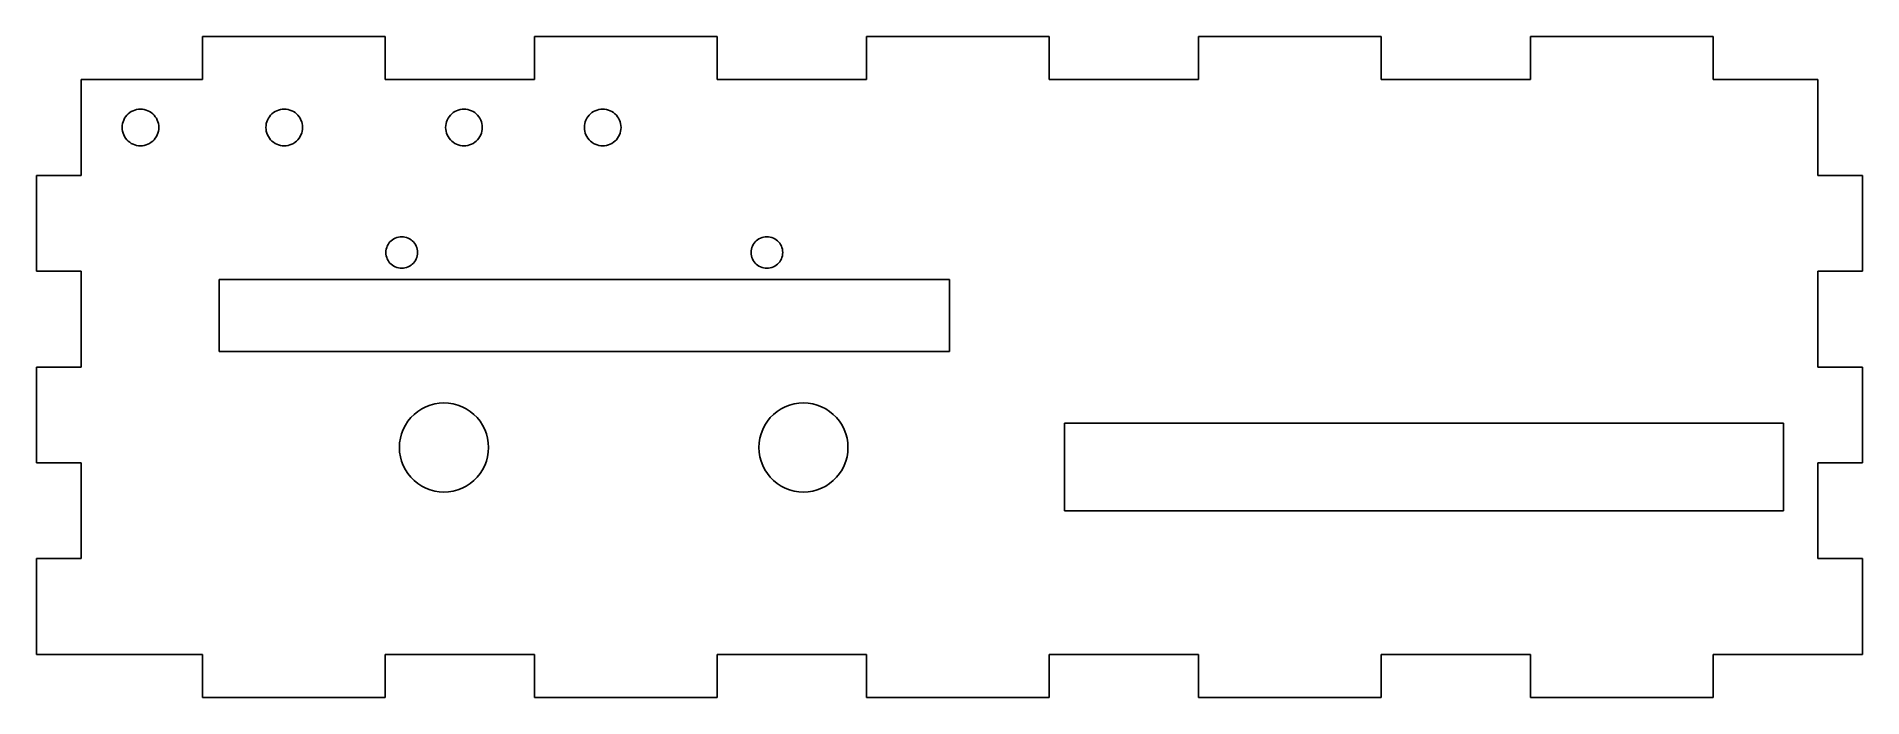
# Model space of a CAD drawing. Header units: metres. Extents: x -4 to 124, y -11 to 35.
import ezdxf

# ---------------------------------------------------------------- set-up
doc = ezdxf.new("R2010")
doc.units = ezdxf.units.M

msp = doc.modelspace()

# ---------------------------------------------------------------- linework, layer by layer
for p, q in [((20.7455, 35), (8.04544, 35)), ((8.04544, 35), (8.04544, 32)), ((20.7455, 32), (20.7455, 35)), ((43.8364, 35), (31.1364, 35)), ((31.1364, 35), (31.1364, 32)), ((43.8364, 32), (43.8364, 35)), ((66.9273, 35), (54.2273, 35)), ((54.2273, 35), (54.2273, 32)), ((66.9273, 32), (66.9273, 35)), ((90.0182, 35), (77.3182, 35)), ((77.3182, 35), (77.3182, 32)), ((90.0182, 32), (90.0182, 35)), ((113.109, 35), (100.409, 35)), ((100.409, 35), (100.409, 32)), ((113.109, 32), (113.109, 35)), ((8.04544, 32), (-0.39999, 32)), ((-0.39999, 32), (-0.39999, 25.3333)), ((31.1364, 32), (20.7455, 32)), ((54.2273, 32), (43.8364, 32)), ((77.3182, 32), (66.9273, 32)), ((100.409, 32), (90.0182, 32)), ((120.4, 32), (113.109, 32)), ((120.4, 25.3333), (120.4, 32)), ((2.56522, 29.1876), (2.62581, 29.3065)), ((2.62581, 29.3065), (2.6985, 29.4184)), ((2.6985, 29.4184), (2.78249, 29.5221)), ((2.78249, 29.5221), (2.87685, 29.6165)), ((2.87685, 29.6165), (2.98056, 29.7005)), ((2.98056, 29.7005), (3.0925, 29.7732)), ((3.0925, 29.7732), (3.2114, 29.8338)), ((3.2114, 29.8338), (3.336, 29.8816)), ((3.336, 29.8816), (3.4649, 29.9161)), ((3.4649, 29.9161), (3.59673, 29.937)), ((3.59673, 29.937), (3.73, 29.944)), ((3.73, 29.944), (3.86327, 29.937)), ((3.86327, 29.937), (3.99509, 29.9161)), ((3.99509, 29.9161), (4.12399, 29.8816)), ((4.12399, 29.8816), (4.24858, 29.8338)), ((4.24858, 29.8338), (4.36749, 29.7732)), ((4.36749, 29.7732), (4.47942, 29.7005)), ((4.47942, 29.7005), (4.58313, 29.6165)), ((4.58313, 29.6165), (4.67751, 29.5221)), ((4.67751, 29.5221), (4.76149, 29.4184)), ((4.76149, 29.4184), (4.83417, 29.3065)), ((4.83417, 29.3065), (4.89476, 29.1876)), ((12.5652, 29.1876), (12.6258, 29.3065)), ((12.6258, 29.3065), (12.6985, 29.4184)), ((12.6985, 29.4184), (12.7825, 29.5221)), ((12.7825, 29.5221), (12.8768, 29.6165)), ((12.8768, 29.6165), (12.9806, 29.7005)), ((12.9806, 29.7005), (13.0925, 29.7732)), ((13.0925, 29.7732), (13.2114, 29.8338)), ((13.2114, 29.8338), (13.336, 29.8816)), ((13.336, 29.8816), (13.4649, 29.9161)), ((13.4649, 29.9161), (13.5967, 29.937)), ((13.5967, 29.937), (13.73, 29.944)), ((13.73, 29.944), (13.8633, 29.937)), ((13.8633, 29.937), (13.9951, 29.9161)), ((13.9951, 29.9161), (14.124, 29.8816)), ((14.124, 29.8816), (14.2486, 29.8338)), ((14.2486, 29.8338), (14.3675, 29.7732)), ((14.3675, 29.7732), (14.4794, 29.7005)), ((14.4794, 29.7005), (14.5831, 29.6165)), ((14.5831, 29.6165), (14.6775, 29.5221)), ((14.6775, 29.5221), (14.7615, 29.4184)), ((14.7615, 29.4184), (14.8342, 29.3065)), ((14.8342, 29.3065), (14.8948, 29.1876)), ((25.0652, 29.1876), (25.1258, 29.3065)), ((25.1258, 29.3065), (25.1985, 29.4184)), ((25.1985, 29.4184), (25.2825, 29.5221)), ((25.2825, 29.5221), (25.3768, 29.6165)), ((25.3768, 29.6165), (25.4806, 29.7005)), ((25.4806, 29.7005), (25.5925, 29.7732)), ((25.5925, 29.7732), (25.7114, 29.8338)), ((25.7114, 29.8338), (25.836, 29.8816)), ((25.836, 29.8816), (25.9649, 29.9161)), ((25.9649, 29.9161), (26.0967, 29.937)), ((26.0967, 29.937), (26.23, 29.944)), ((26.23, 29.944), (26.3633, 29.937)), ((26.3633, 29.937), (26.4951, 29.9161)), ((26.4951, 29.9161), (26.624, 29.8816)), ((26.624, 29.8816), (26.7486, 29.8338)), ((26.7486, 29.8338), (26.8675, 29.7732)), ((26.8675, 29.7732), (26.9794, 29.7005)), ((26.9794, 29.7005), (27.0831, 29.6165)), ((27.0831, 29.6165), (27.1775, 29.5221)), ((27.1775, 29.5221), (27.2615, 29.4184)), ((27.2615, 29.4184), (27.3342, 29.3065)), ((27.3342, 29.3065), (27.3948, 29.1876)), ((34.7152, 29.1876), (34.7758, 29.3065)), ((34.7758, 29.3065), (34.8485, 29.4184)), ((34.8485, 29.4184), (34.9325, 29.5221)), ((34.9325, 29.5221), (35.0269, 29.6165)), ((35.0269, 29.6165), (35.1306, 29.7005)), ((35.1306, 29.7005), (35.2425, 29.7732)), ((35.2425, 29.7732), (35.3614, 29.8338)), ((35.3614, 29.8338), (35.486, 29.8816)), ((35.486, 29.8816), (35.6149, 29.9161)), ((35.6149, 29.9161), (35.7467, 29.937)), ((35.7467, 29.937), (35.88, 29.944)), ((35.88, 29.944), (36.0133, 29.937)), ((36.0133, 29.937), (36.1451, 29.9161)), ((36.1451, 29.9161), (36.274, 29.8816)), ((36.274, 29.8816), (36.3986, 29.8338)), ((36.3986, 29.8338), (36.5175, 29.7732)), ((36.5175, 29.7732), (36.6294, 29.7005)), ((36.6294, 29.7005), (36.7331, 29.6165)), ((36.7331, 29.6165), (36.8275, 29.5221)), ((36.8275, 29.5221), (36.9115, 29.4184)), ((36.9115, 29.4184), (36.9842, 29.3065)), ((36.9842, 29.3065), (37.0448, 29.1876)), ((2.45499, 28.669), (2.46198, 28.8023)), ((2.46198, 28.5357), (2.45499, 28.669)), ((2.46198, 28.8023), (2.48285, 28.9341)), ((2.48285, 28.4039), (2.46198, 28.5357)), ((2.48285, 28.9341), (2.5174, 29.063)), ((2.5174, 28.275), (2.48285, 28.4039)), ((2.5174, 29.063), (2.56522, 29.1876)), ((2.56522, 28.1504), (2.5174, 28.275)), ((2.62581, 28.0315), (2.56522, 28.1504)), ((2.6985, 27.9196), (2.62581, 28.0315)), ((4.83417, 28.0315), (4.76149, 27.9196)), ((4.89476, 28.1504), (4.83417, 28.0315)), ((4.89476, 29.1876), (4.9426, 29.063)), ((4.9426, 28.275), (4.89476, 28.1504)), ((4.9426, 29.063), (4.97713, 28.9341)), ((4.97713, 28.4039), (4.9426, 28.275)), ((4.97713, 28.9341), (4.998, 28.8023)), ((4.998, 28.5357), (4.97713, 28.4039)), ((4.998, 28.8023), (5.00499, 28.669)), ((5.00499, 28.669), (4.998, 28.5357)), ((12.455, 28.669), (12.462, 28.8023)), ((12.462, 28.5357), (12.455, 28.669)), ((12.462, 28.8023), (12.4828, 28.9341)), ((12.4828, 28.4039), (12.462, 28.5357)), ((12.4828, 28.9341), (12.5174, 29.063)), ((12.5174, 28.275), (12.4828, 28.4039)), ((12.5174, 29.063), (12.5652, 29.1876)), ((12.5652, 28.1504), (12.5174, 28.275)), ((12.6258, 28.0315), (12.5652, 28.1504)), ((12.6985, 27.9196), (12.6258, 28.0315)), ((14.8342, 28.0315), (14.7615, 27.9196)), ((14.8948, 28.1504), (14.8342, 28.0315)), ((14.8948, 29.1876), (14.9426, 29.063)), ((14.9426, 28.275), (14.8948, 28.1504)), ((14.9426, 29.063), (14.9771, 28.9341)), ((14.9771, 28.4039), (14.9426, 28.275)), ((14.9771, 28.9341), (14.998, 28.8023)), ((14.998, 28.5357), (14.9771, 28.4039)), ((14.998, 28.8023), (15.005, 28.669)), ((15.005, 28.669), (14.998, 28.5357)), ((24.955, 28.669), (24.962, 28.8023)), ((24.962, 28.5357), (24.955, 28.669)), ((24.962, 28.8023), (24.9828, 28.9341)), ((24.9828, 28.4039), (24.962, 28.5357)), ((24.9828, 28.9341), (25.0174, 29.063)), ((25.0174, 28.275), (24.9828, 28.4039)), ((25.0174, 29.063), (25.0652, 29.1876)), ((25.0652, 28.1504), (25.0174, 28.275)), ((25.1258, 28.0315), (25.0652, 28.1504)), ((25.1985, 27.9196), (25.1258, 28.0315)), ((27.3342, 28.0315), (27.2615, 27.9196)), ((27.3948, 28.1504), (27.3342, 28.0315)), ((27.3948, 29.1876), (27.4426, 29.063)), ((27.4426, 28.275), (27.3948, 28.1504)), ((27.4426, 29.063), (27.4771, 28.9341)), ((27.4771, 28.4039), (27.4426, 28.275)), ((27.4771, 28.9341), (27.498, 28.8023)), ((27.498, 28.5357), (27.4771, 28.4039)), ((27.498, 28.8023), (27.505, 28.669)), ((27.505, 28.669), (27.498, 28.5357)), ((34.605, 28.669), (34.612, 28.8023)), ((34.612, 28.5357), (34.605, 28.669)), ((34.612, 28.8023), (34.6329, 28.9341)), ((34.6329, 28.4039), (34.612, 28.5357)), ((34.6329, 28.9341), (34.6674, 29.063)), ((34.6674, 28.275), (34.6329, 28.4039)), ((34.6674, 29.063), (34.7152, 29.1876)), ((34.7152, 28.1504), (34.6674, 28.275)), ((34.7758, 28.0315), (34.7152, 28.1504)), ((34.8485, 27.9196), (34.7758, 28.0315)), ((36.9842, 28.0315), (36.9115, 27.9196)), ((37.0448, 28.1504), (36.9842, 28.0315)), ((37.0448, 29.1876), (37.0926, 29.063)), ((37.0926, 28.275), (37.0448, 28.1504)), ((37.0926, 29.063), (37.1271, 28.9341)), ((37.1271, 28.4039), (37.0926, 28.275)), ((37.1271, 28.9341), (37.148, 28.8023)), ((37.148, 28.5357), (37.1271, 28.4039)), ((37.148, 28.8023), (37.155, 28.669)), ((37.155, 28.669), (37.148, 28.5357)), ((2.78249, 27.8159), (2.6985, 27.9196)), ((2.87685, 27.7215), (2.78249, 27.8159)), ((2.98056, 27.6375), (2.87685, 27.7215)), ((3.0925, 27.5648), (2.98056, 27.6375)), ((3.2114, 27.5042), (3.0925, 27.5648)), ((3.336, 27.4564), (3.2114, 27.5042)), ((3.4649, 27.4219), (3.336, 27.4564)), ((3.59673, 27.401), (3.4649, 27.4219)), ((3.73, 27.394), (3.59673, 27.401)), ((3.86327, 27.401), (3.73, 27.394)), ((3.99509, 27.4219), (3.86327, 27.401)), ((4.12399, 27.4564), (3.99509, 27.4219)), ((4.24858, 27.5042), (4.12399, 27.4564)), ((4.36749, 27.5648), (4.24858, 27.5042)), ((4.47942, 27.6375), (4.36749, 27.5648)), ((4.58313, 27.7215), (4.47942, 27.6375)), ((4.67751, 27.8159), (4.58313, 27.7215)), ((4.76149, 27.9196), (4.67751, 27.8159)), ((12.7825, 27.8159), (12.6985, 27.9196)), ((12.8768, 27.7215), (12.7825, 27.8159)), ((12.9806, 27.6375), (12.8768, 27.7215)), ((13.0925, 27.5648), (12.9806, 27.6375)), ((13.2114, 27.5042), (13.0925, 27.5648)), ((13.336, 27.4564), (13.2114, 27.5042)), ((13.4649, 27.4219), (13.336, 27.4564)), ((13.5967, 27.401), (13.4649, 27.4219)), ((13.73, 27.394), (13.5967, 27.401)), ((13.8633, 27.401), (13.73, 27.394)), ((13.9951, 27.4219), (13.8633, 27.401)), ((14.124, 27.4564), (13.9951, 27.4219)), ((14.2486, 27.5042), (14.124, 27.4564)), ((14.3675, 27.5648), (14.2486, 27.5042)), ((14.4794, 27.6375), (14.3675, 27.5648)), ((14.5831, 27.7215), (14.4794, 27.6375)), ((14.6775, 27.8159), (14.5831, 27.7215)), ((14.7615, 27.9196), (14.6775, 27.8159)), ((25.2825, 27.8159), (25.1985, 27.9196)), ((25.3768, 27.7215), (25.2825, 27.8159)), ((25.4806, 27.6375), (25.3768, 27.7215)), ((25.5925, 27.5648), (25.4806, 27.6375)), ((25.7114, 27.5042), (25.5925, 27.5648)), ((25.836, 27.4564), (25.7114, 27.5042)), ((25.9649, 27.4219), (25.836, 27.4564)), ((26.0967, 27.401), (25.9649, 27.4219)), ((26.23, 27.394), (26.0967, 27.401)), ((26.3633, 27.401), (26.23, 27.394)), ((26.4951, 27.4219), (26.3633, 27.401)), ((26.624, 27.4564), (26.4951, 27.4219)), ((26.7486, 27.5042), (26.624, 27.4564)), ((26.8675, 27.5648), (26.7486, 27.5042)), ((26.9794, 27.6375), (26.8675, 27.5648)), ((27.0831, 27.7215), (26.9794, 27.6375)), ((27.1775, 27.8159), (27.0831, 27.7215)), ((27.2615, 27.9196), (27.1775, 27.8159)), ((34.9325, 27.8159), (34.8485, 27.9196)), ((35.0269, 27.7215), (34.9325, 27.8159)), ((35.1306, 27.6375), (35.0269, 27.7215)), ((35.2425, 27.5648), (35.1306, 27.6375)), ((35.3614, 27.5042), (35.2425, 27.5648)), ((35.486, 27.4564), (35.3614, 27.5042)), ((35.6149, 27.4219), (35.486, 27.4564)), ((35.7467, 27.401), (35.6149, 27.4219)), ((35.88, 27.394), (35.7467, 27.401)), ((36.0133, 27.401), (35.88, 27.394)), ((36.1451, 27.4219), (36.0133, 27.401)), ((36.274, 27.4564), (36.1451, 27.4219)), ((36.3986, 27.5042), (36.274, 27.4564)), ((36.5175, 27.5648), (36.3986, 27.5042)), ((36.6294, 27.6375), (36.5175, 27.5648)), ((36.7331, 27.7215), (36.6294, 27.6375)), ((36.8275, 27.8159), (36.7331, 27.7215)), ((36.9115, 27.9196), (36.8275, 27.8159)), ((-0.39999, 25.3333), (-3.5, 25.3333)), ((-3.5, 25.3333), (-3.5, 18.6667)), ((123.5, 25.3333), (120.4, 25.3333)), ((123.5, 18.6667), (123.5, 25.3333)), ((20.8538, 20.3079), (20.8951, 20.4154)), ((20.8951, 20.4154), (20.9474, 20.518)), ((20.9474, 20.518), (21.0101, 20.6146)), ((21.0101, 20.6146), (21.0825, 20.704)), ((21.0825, 20.704), (21.164, 20.7854)), ((21.164, 20.7854), (21.2534, 20.8579)), ((21.2534, 20.8579), (21.35, 20.9206)), ((21.35, 20.9206), (21.4526, 20.9729)), ((21.4526, 20.9729), (21.5601, 21.0142)), ((21.5601, 21.0142), (21.6713, 21.044)), ((21.6713, 21.044), (21.785, 21.062)), ((21.785, 21.062), (21.9, 21.068)), ((21.9, 21.068), (22.015, 21.062)), ((22.015, 21.062), (22.1287, 21.044)), ((22.1287, 21.044), (22.2399, 21.0142)), ((22.2399, 21.0142), (22.3474, 20.9729)), ((22.3474, 20.9729), (22.45, 20.9206)), ((22.45, 20.9206), (22.5466, 20.8579)), ((22.5466, 20.8579), (22.636, 20.7854)), ((22.636, 20.7854), (22.7175, 20.704)), ((22.7175, 20.704), (22.7899, 20.6146)), ((22.7899, 20.6146), (22.8526, 20.518)), ((22.8526, 20.518), (22.9049, 20.4154)), ((22.9049, 20.4154), (22.9462, 20.3079)), ((46.2538, 20.3079), (46.2951, 20.4154)), ((46.2951, 20.4154), (46.3474, 20.518)), ((46.3474, 20.518), (46.4101, 20.6146)), ((46.4101, 20.6146), (46.4825, 20.704)), ((46.4825, 20.704), (46.5639, 20.7854)), ((46.5639, 20.7854), (46.6534, 20.8579)), ((46.6534, 20.8579), (46.75, 20.9206)), ((46.75, 20.9206), (46.8526, 20.9729)), ((46.8526, 20.9729), (46.9601, 21.0142)), ((46.9601, 21.0142), (47.0713, 21.044)), ((47.0713, 21.044), (47.185, 21.062)), ((47.185, 21.062), (47.3, 21.068)), ((47.3, 21.068), (47.415, 21.062)), ((47.415, 21.062), (47.5287, 21.044)), ((47.5287, 21.044), (47.6399, 21.0142)), ((47.6399, 21.0142), (47.7474, 20.9729)), ((47.7474, 20.9729), (47.85, 20.9206)), ((47.85, 20.9206), (47.9466, 20.8579)), ((47.9466, 20.8579), (48.036, 20.7854)), ((48.036, 20.7854), (48.1174, 20.704)), ((48.1174, 20.704), (48.1899, 20.6146)), ((48.1899, 20.6146), (48.2526, 20.518)), ((48.2526, 20.518), (48.3049, 20.4154)), ((48.3049, 20.4154), (48.3462, 20.3079)), ((20.8, 19.968), (20.806, 20.083)), ((20.806, 19.853), (20.8, 19.968)), ((20.806, 20.083), (20.824, 20.1967)), ((20.824, 19.7393), (20.806, 19.853)), ((20.824, 20.1967), (20.8538, 20.3079)), ((20.8538, 19.6281), (20.824, 19.7393)), ((20.8951, 19.5206), (20.8538, 19.6281)), ((20.9474, 19.418), (20.8951, 19.5206)), ((21.0101, 19.3214), (20.9474, 19.418)), ((21.0825, 19.2319), (21.0101, 19.3214)), ((21.164, 19.1505), (21.0825, 19.2319)), ((21.2534, 19.0781), (21.164, 19.1505)), ((21.35, 19.0154), (21.2534, 19.0781)), ((22.5466, 19.0781), (22.45, 19.0154)), ((22.636, 19.1505), (22.5466, 19.0781)), ((22.7175, 19.2319), (22.636, 19.1505)), ((22.7899, 19.3214), (22.7175, 19.2319)), ((22.8526, 19.418), (22.7899, 19.3214)), ((22.9049, 19.5206), (22.8526, 19.418)), ((22.9462, 19.6281), (22.9049, 19.5206)), ((22.9462, 20.3079), (22.976, 20.1967)), ((22.976, 19.7393), (22.9462, 19.6281)), ((22.976, 20.1967), (22.994, 20.083)), ((22.994, 19.853), (22.976, 19.7393)), ((22.994, 20.083), (23, 19.968)), ((23, 19.968), (22.994, 19.853)), ((46.2, 19.968), (46.206, 20.083)), ((46.206, 19.853), (46.2, 19.968)), ((46.206, 20.083), (46.224, 20.1967)), ((46.224, 19.7393), (46.206, 19.853)), ((46.224, 20.1967), (46.2538, 20.3079)), ((46.2538, 19.6281), (46.224, 19.7393)), ((46.2951, 19.5206), (46.2538, 19.6281)), ((46.3474, 19.418), (46.2951, 19.5206)), ((46.4101, 19.3214), (46.3474, 19.418)), ((46.4825, 19.2319), (46.4101, 19.3214)), ((46.5639, 19.1505), (46.4825, 19.2319)), ((46.6534, 19.0781), (46.5639, 19.1505)), ((46.75, 19.0154), (46.6534, 19.0781)), ((47.9466, 19.0781), (47.85, 19.0154)), ((48.036, 19.1505), (47.9466, 19.0781)), ((48.1174, 19.2319), (48.036, 19.1505)), ((48.1899, 19.3214), (48.1174, 19.2319)), ((48.2526, 19.418), (48.1899, 19.3214)), ((48.3049, 19.5206), (48.2526, 19.418)), ((48.3462, 19.6281), (48.3049, 19.5206)), ((48.3462, 20.3079), (48.376, 20.1967)), ((48.376, 19.7393), (48.3462, 19.6281)), ((48.376, 20.1967), (48.394, 20.083)), ((48.394, 19.853), (48.376, 19.7393)), ((48.394, 20.083), (48.4, 19.968)), ((48.4, 19.968), (48.394, 19.853)), ((-3.5, 18.6667), (-0.39999, 18.6667)), ((-0.39999, 18.6667), (-0.39999, 12)), ((9.2, 13.09), (9.2, 18.09)), ((9.2, 18.09), (60, 18.09)), ((21.4526, 18.9631), (21.35, 19.0154)), ((21.5601, 18.9218), (21.4526, 18.9631)), ((21.6713, 18.892), (21.5601, 18.9218)), ((21.785, 18.874), (21.6713, 18.892)), ((21.9, 18.868), (21.785, 18.874)), ((22.015, 18.874), (21.9, 18.868)), ((22.1287, 18.892), (22.015, 18.874)), ((22.2399, 18.9218), (22.1287, 18.892)), ((22.3474, 18.9631), (22.2399, 18.9218)), ((22.45, 19.0154), (22.3474, 18.9631)), ((46.8526, 18.9631), (46.75, 19.0154)), ((46.9601, 18.9218), (46.8526, 18.9631)), ((47.0713, 18.892), (46.9601, 18.9218)), ((47.185, 18.874), (47.0713, 18.892)), ((47.3, 18.868), (47.185, 18.874)), ((47.415, 18.874), (47.3, 18.868)), ((47.5287, 18.892), (47.415, 18.874)), ((47.6399, 18.9218), (47.5287, 18.892)), ((47.7474, 18.9631), (47.6399, 18.9218)), ((47.85, 19.0154), (47.7474, 18.9631)), ((60, 18.09), (60, 13.09)), ((120.4, 12), (120.4, 18.6667)), ((120.4, 18.6667), (123.5, 18.6667)), ((60, 13.09), (9.2, 13.09)), ((-0.39999, 12), (-3.5, 12)), ((-3.5, 12), (-3.5, 5.33333)), ((123.5, 12), (120.4, 12)), ((123.5, 5.33333), (123.5, 12)), ((22.7657, 8.70374), (23.0179, 8.90794)), ((23.0179, 8.90794), (23.29, 9.08467)), ((23.29, 9.08467), (23.5791, 9.23198)), ((23.5791, 9.23198), (23.882, 9.34827)), ((23.882, 9.34827), (24.1955, 9.43225)), ((24.1955, 9.43225), (24.516, 9.48302)), ((24.516, 9.48302), (24.84, 9.5)), ((24.84, 9.5), (25.164, 9.48302)), ((25.164, 9.48302), (25.4845, 9.43225)), ((25.4845, 9.43225), (25.7979, 9.34827)), ((25.7979, 9.34827), (26.1009, 9.23198)), ((26.1009, 9.23198), (26.39, 9.08467)), ((26.39, 9.08467), (26.6621, 8.90794)), ((26.6621, 8.90794), (26.9143, 8.70374)), ((47.7657, 8.70374), (48.0179, 8.90794)), ((48.0179, 8.90794), (48.29, 9.08467)), ((48.29, 9.08467), (48.5791, 9.23198)), ((48.5791, 9.23198), (48.882, 9.34827)), ((48.882, 9.34827), (49.1955, 9.43225)), ((49.1955, 9.43225), (49.516, 9.48302)), ((49.516, 9.48302), (49.84, 9.5)), ((49.84, 9.5), (50.164, 9.48302)), ((50.164, 9.48302), (50.4845, 9.43225)), ((50.4845, 9.43225), (50.7979, 9.34827)), ((50.7979, 9.34827), (51.1009, 9.23198)), ((51.1009, 9.23198), (51.39, 9.08467)), ((51.39, 9.08467), (51.6621, 8.90794)), ((51.6621, 8.90794), (51.9143, 8.70374)), ((21.8917, 7.35794), (22.008, 7.66087)), ((22.008, 7.66087), (22.1553, 7.95)), ((22.1553, 7.95), (22.332, 8.22212)), ((22.332, 8.22212), (22.5362, 8.4743)), ((22.5362, 8.4743), (22.7657, 8.70374)), ((26.9143, 8.70374), (27.1437, 8.4743)), ((27.1437, 8.4743), (27.3479, 8.22212)), ((27.3479, 8.22212), (27.5247, 7.95)), ((27.5247, 7.95), (27.672, 7.66087)), ((27.672, 7.66087), (27.7883, 7.35794)), ((46.8917, 7.35794), (47.008, 7.66087)), ((47.008, 7.66087), (47.1553, 7.95)), ((47.1553, 7.95), (47.332, 8.22212)), ((47.332, 8.22212), (47.5362, 8.4743)), ((47.5362, 8.4743), (47.7657, 8.70374)), ((51.9143, 8.70374), (52.1437, 8.4743)), ((52.1437, 8.4743), (52.3479, 8.22212)), ((52.3479, 8.22212), (52.5247, 7.95)), ((52.5247, 7.95), (52.672, 7.66087)), ((52.672, 7.66087), (52.7883, 7.35794)), ((68, 2), (68, 8.09999)), ((68, 8.09999), (118, 8.09999)), ((118, 8.09999), (118, 2)), ((21.74, 6.39999), (21.757, 6.72403)), ((21.757, 6.07596), (21.74, 6.39999)), ((21.757, 6.72403), (21.8077, 7.04453)), ((21.8077, 7.04453), (21.8917, 7.35794)), ((27.7883, 7.35794), (27.8723, 7.04453)), ((27.8723, 7.04453), (27.923, 6.72403)), ((27.923, 6.72403), (27.94, 6.39999)), ((27.94, 6.39999), (27.923, 6.07596)), ((46.74, 6.39999), (46.757, 6.72403)), ((46.757, 6.07596), (46.74, 6.39999)), ((46.757, 6.72403), (46.8077, 7.04453)), ((46.8077, 7.04453), (46.8917, 7.35794)), ((52.7883, 7.35794), (52.8723, 7.04453)), ((52.8723, 7.04453), (52.923, 6.72403)), ((52.923, 6.72403), (52.94, 6.39999)), ((52.94, 6.39999), (52.923, 6.07596)), ((-3.5, 5.33333), (-0.39999, 5.33333)), ((-0.39999, 5.33333), (-0.39999, -1.33333)), ((21.8077, 5.75546), (21.757, 6.07596)), ((21.8917, 5.44205), (21.8077, 5.75546)), ((22.008, 5.13911), (21.8917, 5.44205)), ((22.1553, 4.84999), (22.008, 5.13911)), ((27.672, 5.13911), (27.5247, 4.84999)), ((27.7883, 5.44205), (27.672, 5.13911)), ((27.8723, 5.75546), (27.7883, 5.44205)), ((27.923, 6.07596), (27.8723, 5.75546)), ((46.8077, 5.75546), (46.757, 6.07596)), ((46.8917, 5.44205), (46.8077, 5.75546)), ((47.008, 5.13911), (46.8917, 5.44205)), ((47.1553, 4.84999), (47.008, 5.13911)), ((52.672, 5.13911), (52.5247, 4.84999)), ((52.7883, 5.44205), (52.672, 5.13911)), ((52.8723, 5.75546), (52.7883, 5.44205)), ((52.923, 6.07596), (52.8723, 5.75546)), ((120.4, -1.33333), (120.4, 5.33333)), ((120.4, 5.33333), (123.5, 5.33333)), ((22.332, 4.57787), (22.1553, 4.84999)), ((22.5362, 4.32568), (22.332, 4.57787)), ((22.7657, 4.09624), (22.5362, 4.32568)), ((23.0179, 3.89204), (22.7657, 4.09624)), ((23.29, 3.71532), (23.0179, 3.89204)), ((26.6621, 3.89204), (26.39, 3.71532)), ((26.9143, 4.09624), (26.6621, 3.89204)), ((27.1437, 4.32568), (26.9143, 4.09624)), ((27.3479, 4.57787), (27.1437, 4.32568)), ((27.5247, 4.84999), (27.3479, 4.57787)), ((47.332, 4.57787), (47.1553, 4.84999)), ((47.5362, 4.32568), (47.332, 4.57787)), ((47.7657, 4.09624), (47.5362, 4.32568)), ((48.0179, 3.89204), (47.7657, 4.09624)), ((48.29, 3.71532), (48.0179, 3.89204)), ((51.6621, 3.89204), (51.39, 3.71532)), ((51.9143, 4.09624), (51.6621, 3.89204)), ((52.1437, 4.32568), (51.9143, 4.09624)), ((52.3479, 4.57787), (52.1437, 4.32568)), ((52.5247, 4.84999), (52.3479, 4.57787)), ((23.5791, 3.56801), (23.29, 3.71532)), ((23.882, 3.45172), (23.5791, 3.56801)), ((24.1955, 3.36774), (23.882, 3.45172)), ((24.516, 3.31697), (24.1955, 3.36774)), ((24.84, 3.29999), (24.516, 3.31697)), ((25.164, 3.31697), (24.84, 3.29999)), ((25.4845, 3.36774), (25.164, 3.31697)), ((25.7979, 3.45172), (25.4845, 3.36774)), ((26.1009, 3.56801), (25.7979, 3.45172)), ((26.39, 3.71532), (26.1009, 3.56801)), ((48.5791, 3.56801), (48.29, 3.71532)), ((48.882, 3.45172), (48.5791, 3.56801)), ((49.1955, 3.36774), (48.882, 3.45172)), ((49.516, 3.31697), (49.1955, 3.36774)), ((49.84, 3.29999), (49.516, 3.31697)), ((50.164, 3.31697), (49.84, 3.29999)), ((50.4845, 3.36774), (50.164, 3.31697)), ((50.7979, 3.45172), (50.4845, 3.36774)), ((51.1009, 3.56801), (50.7979, 3.45172)), ((51.39, 3.71532), (51.1009, 3.56801)), ((118, 2), (68, 2)), ((-0.39999, -1.33333), (-3.5, -1.33333)), ((-3.5, -1.33333), (-3.5, -8)), ((123.5, -1.33333), (120.4, -1.33333)), ((123.5, -8), (123.5, -1.33333)), ((-3.5, -8), (8.04544, -8)), ((8.04544, -8), (8.04544, -11)), ((20.7455, -8), (31.1364, -8)), ((20.7455, -11), (20.7455, -8)), ((31.1364, -8), (31.1364, -11)), ((43.8364, -11), (43.8364, -8)), ((43.8364, -8), (54.2273, -8)), ((54.2273, -8), (54.2273, -11)), ((66.9273, -11), (66.9273, -8)), ((66.9273, -8), (77.3182, -8)), ((77.3182, -8), (77.3182, -11)), ((90.0182, -11), (90.0182, -8)), ((90.0182, -8), (100.409, -8)), ((100.409, -8), (100.409, -11)), ((113.109, -11), (113.109, -8)), ((113.109, -8), (123.5, -8)), ((8.04544, -11), (20.7455, -11)), ((31.1364, -11), (43.8364, -11)), ((54.2273, -11), (66.9273, -11)), ((77.3182, -11), (90.0182, -11)), ((100.409, -11), (113.109, -11))]:
    msp.add_line(p, q)

doc.saveas('drawing.dxf')
